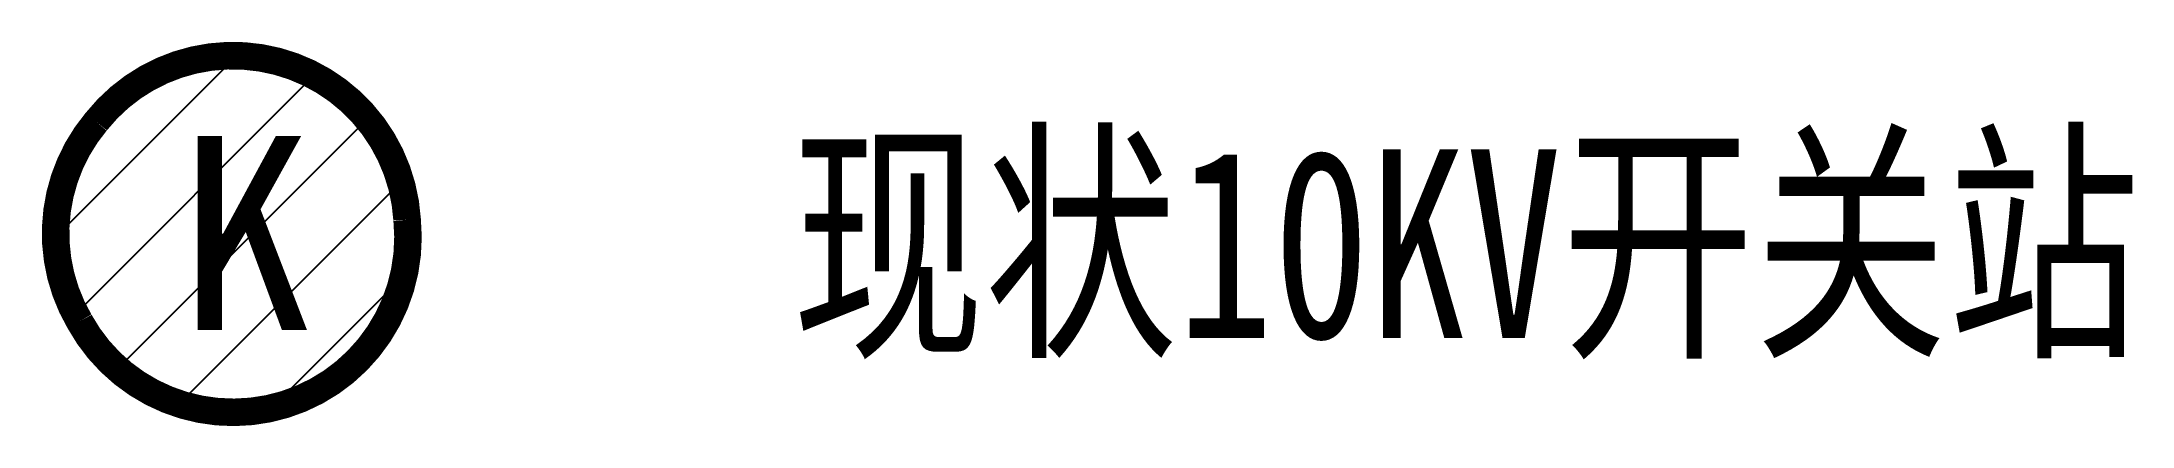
# Model space of a CAD drawing. Header units: millimetres. Extents: x -3.6 to 35.3, y -3.6 to 3.5.
import ezdxf

# ---------------------------------------------------------------- set-up
doc = ezdxf.new("R2010")
doc.units = ezdxf.units.MM
doc.linetypes.add('CONTINOUS', pattern=[0])
doc.layers.add('设施图块', color=7, linetype='Continuous')
doc.styles.add('HT', font='SIMHEI.TTF')
doc.styles.add('设施块标注', font='SIMFANG.TTF', dxfattribs={"width": 0.75})

msp = doc.modelspace()

# ---------------------------------------------------------------- hatches: boundary and pattern name
at = {"layer": '设施图块', "linetype": 'CONTINOUS'}
h = msp.add_hatch(dxfattribs=at)
h.set_pattern_fill('ANSI31', color=256, scale=0.4, style=0)
h.set_pattern_definition([(45, (-75030.8693, -25514.1657), (-0.898025612, 0.898025612), [])])
h.paths.add_polyline_path([(3.236, 0.195, 0.688337), (-2.541, 2.014, 0.317257), (-2.85, -1.693, 0.817323)])

# ---------------------------------------------------------------- linework, layer by layer
at = {"layer": '设施图块', "color": 6, "const_width": 0.512}
msp.add_lwpolyline([(-2.541, 2.014, -0.688337), (3.236, 0.195, -0.817323), (-2.85, -1.693, -0.317257), (-2.541, 2.014, 1151.700502)], format="xyb", dxfattribs=at)

# ---------------------------------------------------------------- texts
at = {"layer": '设施图块', "color": 6, "style": 'HT'}
msp.add_text('K', height=3.6, dxfattribs=at).set_placement((-0.996, -1.851, 0.64))
at = {"layer": '设施图块', "linetype": 'CONTINOUS', "style": '设施块标注', "width": 0.75}
msp.add_attdef('现状10KV开关站', (10.382, -1.999), '现状10KV开关站', height=3.5, dxfattribs=at)

doc.saveas('drawing.dxf')
